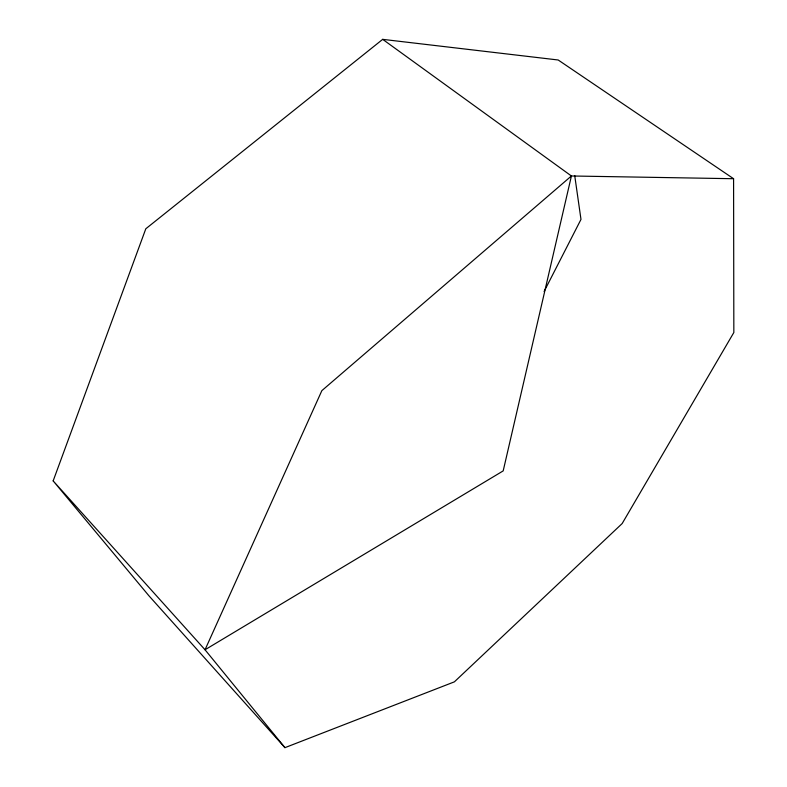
<?xml version="1.0" encoding="UTF-8"?>
<svg xmlns="http://www.w3.org/2000/svg" width="787" height="787" viewBox="0 0 787 787"><rect width="100%" height="100%" fill="white"/><g stroke="black" fill="none" stroke-linecap="round" stroke-linejoin="round"><path stroke-width="1.18" d="M53.162 480.896L145.811 228.771L382.698 39.35L558.18 59.989L733.582 178.718L733.838 332.517L622.163 523.552L454.384 681.847L284.953 747.65L148.92 595.779L53.162 480.896L205.033 649.767L284.953 747.65M544.092 291.515L580.983 219.406L574.717 175.59M733.582 178.718L571.411 175.983L382.698 39.35M571.411 175.983L503.188 470.892L205.033 649.767L321.853 390.647L571.411 175.983"/></g></svg>
